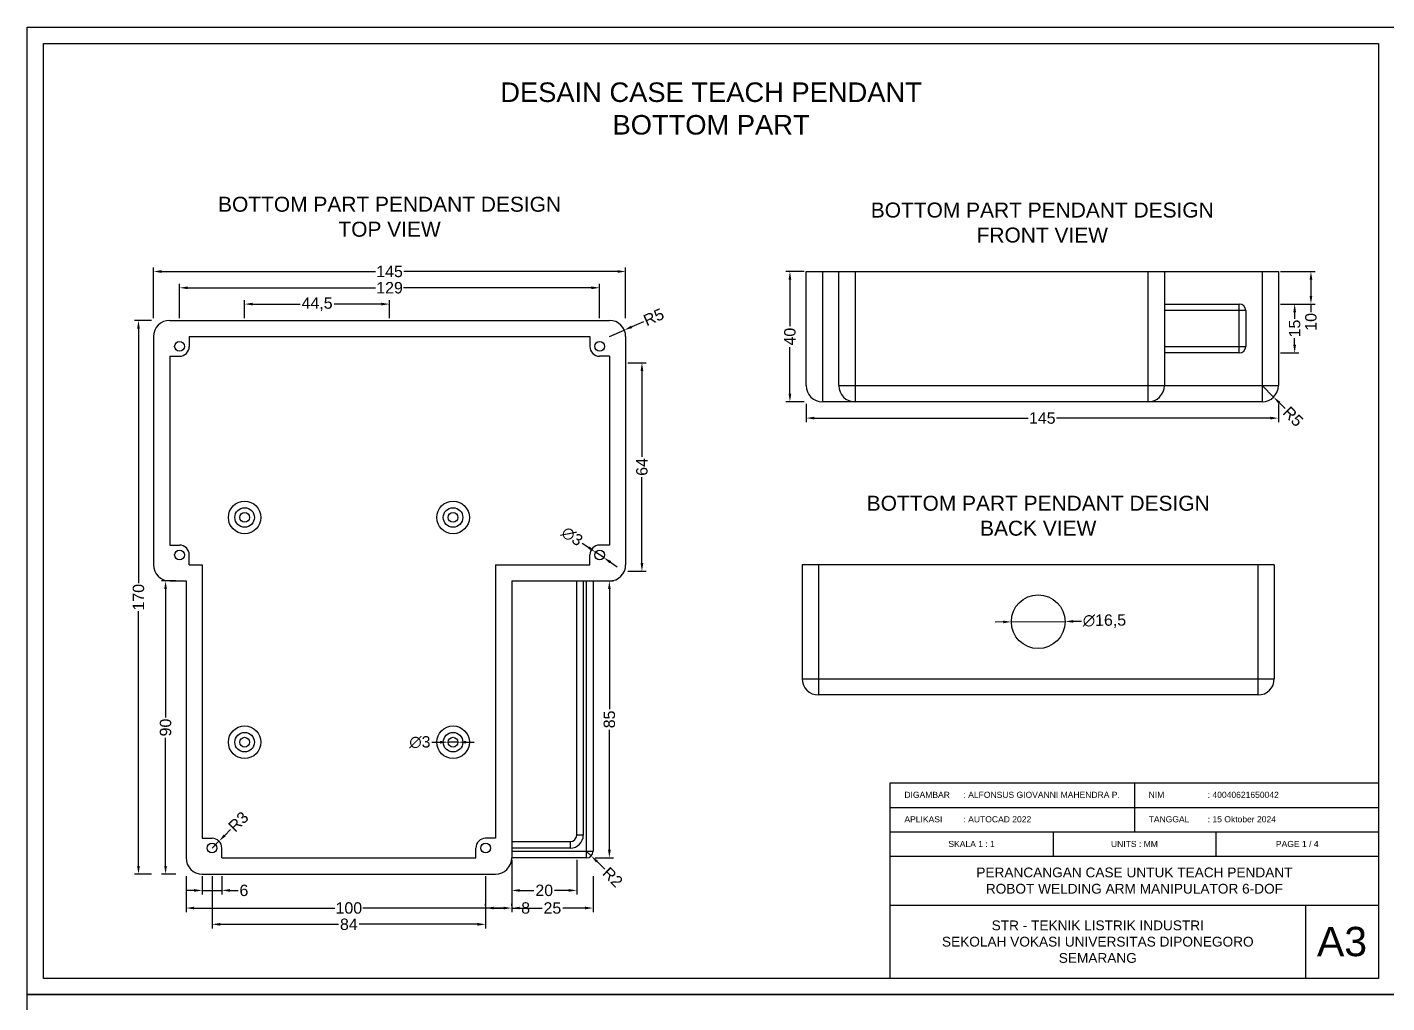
# Model space of a CAD drawing. Header units: millimetres. Extents: x 28 to 868, y 29 to 623.
# Drawn here: x 28.1 to 445.6, y 323.6 to 623.1 of the extents above; entities that cross this region are included whole.
import ezdxf

# ---------------------------------------------------------------- set-up
doc = ezdxf.new("R2010")
doc.units = ezdxf.units.MM
doc.layers.add('Text', color=7, linetype='Continuous')
doc.styles.get("Standard").update_dxf_attribs({"font": 'arial.ttf'})
doc.dimstyles.new('ISO-25', dxfattribs={"dimtxt": 3.5, "dimasz": 2.5, "dimexe": 1.25, "dimexo": 0.625, "dimtad": 0, "dimtxsty": 'Standard', "dimcen": 2.5, "dimadec": 0, "dimazin": 0, "dimtfac": 1, "dimtmove": 0, "dimatfit": 3, "dimfxl": 1, "dimarcsym": 0})

# ---------------------------------------------------------------- blocks, each defined once
blk = doc.blocks.new('*D1')
at = {"color": 0, "lineweight": -2, "transparency": 16777216}
for p, q in [((76.87, 362.45), (76.87, 351.41)), ((176.87, 362.45), (176.87, 351.41)), ((79.37, 352.66), (122.55, 352.66)), ((174.37, 352.66), (131.19, 352.66))]:
    blk.add_line(p, q, dxfattribs=at)
at = {"color": 0, "transparency": 16777216}
for points in [[(79.37, 353.08), (79.37, 352.25), (76.87, 352.66)], [(174.37, 353.08), (174.37, 352.25), (176.87, 352.66)]]:
    blk.add_solid(points, dxfattribs=at)
at = {"layer": 'Defpoints', "color": 0, "transparency": 16777216}
for p in [(76.87, 363.07), (176.87, 363.07), (176.87, 352.66)]:
    blk.add_point(p, dxfattribs=at)
at = {"color": 0, "transparency": 16777216, "insert": (126.87, 352.66), "char_height": 3.5, "attachment_point": 5}
blk.add_mtext('100', dxfattribs=at)
blk = doc.blocks.new('*D2')
at = {"color": 0, "lineweight": -2, "transparency": 16777216}
for p, q in [((66.25, 533.07), (61.02, 533.07)), ((62.27, 530.57), (62.27, 452.39)), ((62.27, 365.57), (62.27, 443.75)), ((66.25, 363.07), (61.02, 363.07))]:
    blk.add_line(p, q, dxfattribs=at)
at = {"color": 0, "transparency": 16777216}
for points in [[(61.85, 530.57), (62.68, 530.57), (62.27, 533.07)], [(61.85, 365.57), (62.68, 365.57), (62.27, 363.07)]]:
    blk.add_solid(points, dxfattribs=at)
at = {"layer": 'Defpoints', "color": 0, "transparency": 16777216}
for p in [(66.87, 533.07), (62.27, 363.07), (66.87, 363.07)]:
    blk.add_point(p, dxfattribs=at)
at = {"color": 0, "transparency": 16777216, "insert": (62.27, 448.07), "char_height": 3.5, "attachment_point": 5, "rotation": 90}
blk.add_mtext('170', dxfattribs=at)
blk = doc.blocks.new('*D3')
at = {"color": 0, "lineweight": -2, "transparency": 16777216}
for p, q in [((84.87, 362.45), (84.87, 346.41)), ((168.87, 362.45), (168.87, 346.41)), ((87.37, 347.66), (123.74, 347.66)), ((166.37, 347.66), (130, 347.66))]:
    blk.add_line(p, q, dxfattribs=at)
at = {"color": 0, "transparency": 16777216}
for points in [[(87.37, 348.08), (87.37, 347.25), (84.87, 347.66)], [(166.37, 348.08), (166.37, 347.25), (168.87, 347.66)]]:
    blk.add_solid(points, dxfattribs=at)
at = {"layer": 'Defpoints', "color": 0, "transparency": 16777216}
for p in [(84.87, 363.07), (168.87, 363.07), (168.87, 347.66)]:
    blk.add_point(p, dxfattribs=at)
at = {"color": 0, "transparency": 16777216, "insert": (126.87, 347.66), "char_height": 3.5, "attachment_point": 5}
blk.add_mtext('84', dxfattribs=at)
blk = doc.blocks.new('*D4')
at = {"color": 0, "lineweight": -2, "transparency": 16777216}
for p, q in [((66.87, 533.7), (66.87, 549.32)), ((69.37, 548.07), (135.03, 548.07)), ((209.37, 548.07), (143.71, 548.07)), ((211.87, 533.7), (211.87, 549.32))]:
    blk.add_line(p, q, dxfattribs=at)
at = {"color": 0, "transparency": 16777216}
for points in [[(69.37, 548.49), (69.37, 547.65), (66.87, 548.07)], [(209.37, 548.49), (209.37, 547.65), (211.87, 548.07)]]:
    blk.add_solid(points, dxfattribs=at)
at = {"layer": 'Defpoints', "color": 0, "transparency": 16777216}
for p in [(211.87, 548.07), (66.87, 533.07), (211.87, 533.07)]:
    blk.add_point(p, dxfattribs=at)
at = {"color": 0, "transparency": 16777216, "insert": (139.37, 548.07), "char_height": 3.5, "attachment_point": 5}
blk.add_mtext('145', dxfattribs=at)
blk = doc.blocks.new('*D5')
at = {"color": 0, "lineweight": -2, "transparency": 16777216}
for p, q in [((212.5, 520.07), (218.12, 520.07)), ((216.87, 517.57), (216.87, 491.21)), ((216.87, 458.57), (216.87, 484.94)), ((212.5, 456.07), (218.12, 456.07))]:
    blk.add_line(p, q, dxfattribs=at)
at = {"color": 0, "transparency": 16777216}
for points in [[(216.45, 517.57), (217.29, 517.57), (216.87, 520.07)], [(216.45, 458.57), (217.29, 458.57), (216.87, 456.07)]]:
    blk.add_solid(points, dxfattribs=at)
at = {"layer": 'Defpoints', "color": 0, "transparency": 16777216}
for p in [(211.87, 520.07), (211.87, 456.07), (216.87, 456.07)]:
    blk.add_point(p, dxfattribs=at)
at = {"color": 0, "transparency": 16777216, "insert": (216.87, 488.07), "char_height": 3.5, "attachment_point": 5, "rotation": 90}
blk.add_mtext('64', dxfattribs=at)
blk = doc.blocks.new('*D6')
at = {"color": 0, "lineweight": -2, "transparency": 16777216}
for p, q in [((73.75, 453.07), (69.34, 453.07)), ((70.59, 450.57), (70.59, 411.2)), ((70.59, 365.57), (70.59, 404.95)), ((73.75, 363.07), (69.34, 363.07))]:
    blk.add_line(p, q, dxfattribs=at)
at = {"color": 0, "transparency": 16777216}
for points in [[(70.17, 450.57), (71, 450.57), (70.59, 453.07)], [(70.17, 365.57), (71, 365.57), (70.59, 363.07)]]:
    blk.add_solid(points, dxfattribs=at)
at = {"layer": 'Defpoints', "color": 0, "transparency": 16777216}
for p in [(74.37, 453.07), (70.59, 363.07), (74.37, 363.07)]:
    blk.add_point(p, dxfattribs=at)
at = {"color": 0, "transparency": 16777216, "insert": (70.59, 408.07), "char_height": 3.5, "attachment_point": 5, "rotation": 90}
blk.add_mtext('90', dxfattribs=at)
blk = doc.blocks.new('*D7')
at = {"color": 0, "lineweight": -2, "transparency": 16777216}
for p, q in [((176.87, 362.43), (176.87, 351.41)), ((201.87, 362.43), (201.87, 351.41)), ((179.37, 352.66), (186.2, 352.66)), ((199.37, 352.66), (192.55, 352.66))]:
    blk.add_line(p, q, dxfattribs=at)
at = {"color": 0, "transparency": 16777216}
for points in [[(179.37, 353.08), (179.37, 352.25), (176.87, 352.66)], [(199.37, 353.08), (199.37, 352.25), (201.87, 352.66)]]:
    blk.add_solid(points, dxfattribs=at)
at = {"layer": 'Defpoints', "color": 0, "transparency": 16777216}
for p in [(176.87, 363.05), (201.87, 363.05), (201.87, 352.66)]:
    blk.add_point(p, dxfattribs=at)
at = {"color": 0, "transparency": 16777216, "insert": (189.37, 352.66), "char_height": 3.5, "attachment_point": 5}
blk.add_mtext('25', dxfattribs=at)
blk = doc.blocks.new('*D8')
at = {"color": 0, "lineweight": -2, "transparency": 16777216}
for p, q in [((152.37, 403.57), (154.87, 403.57)), ((160.37, 403.57), (157.37, 403.57)), ((162.87, 403.57), (165.37, 403.57))]:
    blk.add_line(p, q, dxfattribs=at)
at = {"color": 0, "transparency": 16777216}
for points in [[(154.87, 403.99), (154.87, 403.15), (157.37, 403.57)], [(162.87, 403.99), (162.87, 403.15), (160.37, 403.57)]]:
    blk.add_solid(points, dxfattribs=at)
at = {"layer": 'Defpoints', "color": 0, "transparency": 16777216}
for p in [(157.37, 403.57), (160.37, 403.57)]:
    blk.add_point(p, dxfattribs=at)
at = {"color": 0, "transparency": 16777216, "insert": (148.69, 403.57), "char_height": 3.5, "attachment_point": 5}
blk.add_mtext('∅3', dxfattribs=at)
blk = doc.blocks.new('*D9')
at = {"color": 0, "lineweight": -2, "transparency": 16777216}
for p, q in [((198.48, 464.7), (200.55, 463.31)), ((205.12, 460.23), (202.63, 461.91)), ((207.19, 458.84), (209.26, 457.44))]:
    blk.add_line(p, q, dxfattribs=at)
at = {"color": 0, "transparency": 16777216}
for points in [[(200.79, 463.65), (200.32, 462.96), (202.63, 461.91)], [(207.42, 459.18), (206.96, 458.49), (205.12, 460.23)]]:
    blk.add_solid(points, dxfattribs=at)
at = {"layer": 'Defpoints', "color": 0, "transparency": 16777216}
for p in [(202.63, 461.91), (205.12, 460.23)]:
    blk.add_point(p, dxfattribs=at)
at = {"color": 0, "transparency": 16777216, "insert": (195.43, 466.76), "char_height": 3.5, "attachment_point": 5, "rotation": 326.0399}
blk.add_mtext('∅3', dxfattribs=at)
blk = doc.blocks.new('*D10')
at = {"color": 0, "lineweight": -2, "transparency": 16777216}
for p, q in [((217.32, 532.67), (213.74, 531.09)), ((206.87, 528.07), (211.45, 530.08))]:
    blk.add_line(p, q, dxfattribs=at)
at = {"color": 0, "transparency": 16777216}
blk.add_solid([(213.57, 531.47), (213.9, 530.71), (211.45, 530.08)], dxfattribs=at)
at = {"layer": 'Defpoints', "color": 0, "transparency": 16777216}
for p in [(206.87, 528.07), (211.45, 530.08)]:
    blk.add_point(p, dxfattribs=at)
at = {"color": 0, "transparency": 16777216, "insert": (220.48, 534.06), "char_height": 3.5, "attachment_point": 5, "rotation": 23.7496}
blk.add_mtext('R5', dxfattribs=at)
blk = doc.blocks.new('*D11')
at = {"color": 0, "lineweight": -2, "transparency": 16777216}
for p, q in [((176.87, 367.45), (176.87, 356.82)), ((196.87, 367.45), (196.87, 356.82)), ((179.37, 358.07), (183.72, 358.07)), ((194.37, 358.07), (190.03, 358.07))]:
    blk.add_line(p, q, dxfattribs=at)
at = {"color": 0, "transparency": 16777216}
for points in [[(179.37, 358.49), (179.37, 357.65), (176.87, 358.07)], [(194.37, 358.49), (194.37, 357.65), (196.87, 358.07)]]:
    blk.add_solid(points, dxfattribs=at)
at = {"layer": 'Defpoints', "color": 0, "transparency": 16777216}
for p in [(176.87, 368.07), (196.87, 368.07), (196.87, 358.07)]:
    blk.add_point(p, dxfattribs=at)
at = {"color": 0, "transparency": 16777216, "insert": (186.87, 358.07), "char_height": 3.5, "attachment_point": 5}
blk.add_mtext('20', dxfattribs=at)
blk = doc.blocks.new('*D12')
at = {"color": 0, "lineweight": -2, "transparency": 16777216}
for p, q in [((168.87, 353.29), (168.87, 353.91)), ((171.37, 352.66), (174.37, 352.66)), ((176.87, 353.29), (176.87, 353.91)), ((176.87, 352.66), (179.37, 352.66))]:
    blk.add_line(p, q, dxfattribs=at)
at = {"color": 0, "transparency": 16777216}
for points in [[(171.37, 353.08), (171.37, 352.25), (168.87, 352.66)], [(174.37, 353.08), (174.37, 352.25), (176.87, 352.66)]]:
    blk.add_solid(points, dxfattribs=at)
at = {"layer": 'Defpoints', "color": 0, "transparency": 16777216}
for p in [(168.87, 352.66), (176.87, 352.66), (176.87, 352.66)]:
    blk.add_point(p, dxfattribs=at)
at = {"color": 0, "transparency": 16777216, "insert": (181.15, 352.66), "char_height": 3.5, "attachment_point": 5}
blk.add_mtext('8', dxfattribs=at)
blk = doc.blocks.new('*D13')
at = {"color": 0, "lineweight": -2, "transparency": 16777216}
for p, q in [((74.87, 533.7), (74.87, 544.32)), ((77.37, 543.07), (135.04, 543.07)), ((201.37, 543.07), (143.7, 543.07)), ((203.87, 533.7), (203.87, 544.32))]:
    blk.add_line(p, q, dxfattribs=at)
at = {"color": 0, "transparency": 16777216}
for points in [[(77.37, 543.49), (77.37, 542.65), (74.87, 543.07)], [(201.37, 543.49), (201.37, 542.65), (203.87, 543.07)]]:
    blk.add_solid(points, dxfattribs=at)
at = {"layer": 'Defpoints', "color": 0, "transparency": 16777216}
for p in [(203.87, 543.07), (74.87, 533.07), (203.87, 533.07)]:
    blk.add_point(p, dxfattribs=at)
at = {"color": 0, "transparency": 16777216, "insert": (139.37, 543.07), "char_height": 3.5, "attachment_point": 5}
blk.add_mtext('129', dxfattribs=at)
blk = doc.blocks.new('*D14')
at = {"color": 0, "lineweight": -2, "transparency": 16777216}
for p, q in [((94.87, 533.7), (94.87, 539.32)), ((139.37, 533.7), (139.37, 539.32)), ((97.37, 538.07), (111.87, 538.07)), ((136.87, 538.07), (122.38, 538.07))]:
    blk.add_line(p, q, dxfattribs=at)
at = {"color": 0, "transparency": 16777216}
for points in [[(97.37, 538.49), (97.37, 537.65), (94.87, 538.07)], [(136.87, 538.49), (136.87, 537.65), (139.37, 538.07)]]:
    blk.add_solid(points, dxfattribs=at)
at = {"layer": 'Defpoints', "color": 0, "transparency": 16777216}
for p in [(139.37, 538.07), (94.87, 533.07), (139.37, 533.07)]:
    blk.add_point(p, dxfattribs=at)
at = {"color": 0, "transparency": 16777216, "insert": (117.12, 538.07), "char_height": 3.5, "attachment_point": 5}
blk.add_mtext('44,5', dxfattribs=at)
blk = doc.blocks.new('*D15')
at = {"color": 0, "lineweight": -2, "transparency": 16777216}
for p, q in [((266.68, 548.07), (261.05, 548.07)), ((262.3, 545.57), (262.3, 531.27)), ((262.3, 510.57), (262.3, 524.87)), ((266.68, 508.07), (261.05, 508.07))]:
    blk.add_line(p, q, dxfattribs=at)
at = {"color": 0, "transparency": 16777216}
for points in [[(261.89, 545.57), (262.72, 545.57), (262.3, 548.07)], [(261.89, 510.57), (262.72, 510.57), (262.3, 508.07)]]:
    blk.add_solid(points, dxfattribs=at)
at = {"layer": 'Defpoints', "color": 0, "transparency": 16777216}
for p in [(267.3, 548.07), (262.3, 508.07), (267.3, 508.07)]:
    blk.add_point(p, dxfattribs=at)
at = {"color": 0, "transparency": 16777216, "insert": (262.3, 528.07), "char_height": 3.5, "attachment_point": 5, "rotation": 90}
blk.add_mtext('40', dxfattribs=at)
blk = doc.blocks.new('*D16')
at = {"color": 0, "lineweight": -2, "transparency": 16777216}
for p, q in [((267.3, 507.45), (267.3, 501.82)), ((412.3, 507.45), (412.3, 501.82)), ((269.8, 503.07), (335.46, 503.07)), ((409.8, 503.07), (344.14, 503.07))]:
    blk.add_line(p, q, dxfattribs=at)
at = {"color": 0, "transparency": 16777216}
for points in [[(269.8, 503.49), (269.8, 502.65), (267.3, 503.07)], [(409.8, 503.49), (409.8, 502.65), (412.3, 503.07)]]:
    blk.add_solid(points, dxfattribs=at)
at = {"layer": 'Defpoints', "color": 0, "transparency": 16777216}
for p in [(267.3, 508.07), (412.3, 508.07), (412.3, 503.07)]:
    blk.add_point(p, dxfattribs=at)
at = {"color": 0, "transparency": 16777216, "insert": (339.8, 503.07), "char_height": 3.5, "attachment_point": 5}
blk.add_mtext('145', dxfattribs=at)
blk = doc.blocks.new('*D17')
at = {"color": 0, "lineweight": -2, "transparency": 16777216}
for p, q in [((412.93, 538.07), (418.55, 538.07)), ((417.3, 535.57), (417.3, 533.55)), ((417.3, 525.57), (417.3, 527.59)), ((412.93, 523.07), (418.55, 523.07))]:
    blk.add_line(p, q, dxfattribs=at)
at = {"color": 0, "transparency": 16777216}
for points in [[(416.89, 535.57), (417.72, 535.57), (417.3, 538.07)], [(416.89, 525.57), (417.72, 525.57), (417.3, 523.07)]]:
    blk.add_solid(points, dxfattribs=at)
at = {"layer": 'Defpoints', "color": 0, "transparency": 16777216}
for p in [(412.3, 538.07), (412.3, 523.07), (417.3, 523.07)]:
    blk.add_point(p, dxfattribs=at)
at = {"color": 0, "transparency": 16777216, "insert": (417.3, 530.57), "char_height": 3.5, "attachment_point": 5, "rotation": 90}
blk.add_mtext('15', dxfattribs=at)
blk = doc.blocks.new('*D18')
at = {"color": 0, "lineweight": -2, "transparency": 16777216}
for p, q in [((407.3, 513.07), (410.84, 509.54)), ((414.37, 506), (412.61, 507.77))]:
    blk.add_line(p, q, dxfattribs=at)
at = {"color": 0, "transparency": 16777216}
blk.add_solid([(412.9, 508.06), (412.31, 507.47), (410.84, 509.54)], dxfattribs=at)
at = {"layer": 'Defpoints', "color": 0, "transparency": 16777216}
for p in [(407.3, 513.07), (410.84, 509.54)]:
    blk.add_point(p, dxfattribs=at)
at = {"color": 0, "transparency": 16777216, "insert": (416.82, 503.55), "char_height": 3.5, "attachment_point": 5, "rotation": 315}
blk.add_mtext('R5', dxfattribs=at)
blk = doc.blocks.new('*D19')
at = {"color": 0, "lineweight": -2, "transparency": 16777216}
for p, q in [((412.93, 548.07), (423.55, 548.07)), ((422.3, 545.57), (422.3, 540.57)), ((412.93, 538.07), (423.55, 538.07)), ((422.3, 538.07), (422.3, 535.57))]:
    blk.add_line(p, q, dxfattribs=at)
at = {"color": 0, "transparency": 16777216}
for points in [[(421.89, 545.57), (422.72, 545.57), (422.3, 548.07)], [(421.89, 540.57), (422.72, 540.57), (422.3, 538.07)]]:
    blk.add_solid(points, dxfattribs=at)
at = {"layer": 'Defpoints', "color": 0, "transparency": 16777216}
for p in [(412.3, 548.07), (412.3, 538.07), (422.3, 538.07)]:
    blk.add_point(p, dxfattribs=at)
at = {"color": 0, "transparency": 16777216, "insert": (422.3, 532.61), "char_height": 3.5, "attachment_point": 5, "rotation": 90}
blk.add_mtext('10', dxfattribs=at)
blk = doc.blocks.new('*D20')
at = {"color": 0, "lineweight": -2, "transparency": 16777216}
for p, q in [((327.8, 440.49), (325.3, 440.47)), ((330.3, 440.51), (346.8, 440.63)), ((351.8, 440.67), (349.3, 440.65))]:
    blk.add_line(p, q, dxfattribs=at)
at = {"color": 0, "transparency": 16777216}
for points in [[(327.8, 440.91), (327.81, 440.07), (330.3, 440.51)], [(349.3, 441.07), (349.31, 440.24), (346.8, 440.63)]]:
    blk.add_solid(points, dxfattribs=at)
at = {"layer": 'Defpoints', "color": 0, "transparency": 16777216}
for p in [(330.3, 440.51), (346.8, 440.63)]:
    blk.add_point(p, dxfattribs=at)
at = {"color": 0, "transparency": 16777216, "insert": (358.89, 440.73), "char_height": 3.5, "attachment_point": 5, "rotation": 0.4373}
blk.add_mtext('∅16,5', dxfattribs=at)
blk = doc.blocks.new('*D21')
at = {"color": 0, "lineweight": -2, "transparency": 16777216}
for p, q in [((202.5, 453.07), (208.12, 453.07)), ((206.87, 450.57), (206.87, 413.72)), ((206.87, 370.57), (206.87, 407.42)), ((202.5, 368.07), (208.12, 368.07))]:
    blk.add_line(p, q, dxfattribs=at)
at = {"color": 0, "transparency": 16777216}
for points in [[(206.45, 450.57), (207.29, 450.57), (206.87, 453.07)], [(206.45, 370.57), (207.29, 370.57), (206.87, 368.07)]]:
    blk.add_solid(points, dxfattribs=at)
at = {"layer": 'Defpoints', "color": 0, "transparency": 16777216}
for p in [(201.87, 453.07), (201.87, 368.07), (206.87, 368.07)]:
    blk.add_point(p, dxfattribs=at)
at = {"color": 0, "transparency": 16777216, "insert": (206.87, 410.57), "char_height": 3.5, "attachment_point": 5, "rotation": 90}
blk.add_mtext('85', dxfattribs=at)
blk = doc.blocks.new('*D22')
at = {"color": 0, "lineweight": -2, "transparency": 16777216}
for p, q in [((199.87, 370.07), (201.29, 368.67)), ((205.45, 364.55), (203.07, 366.91))]:
    blk.add_line(p, q, dxfattribs=at)
at = {"color": 0, "transparency": 16777216}
blk.add_solid([(203.36, 367.2), (202.78, 366.61), (201.29, 368.67)], dxfattribs=at)
at = {"layer": 'Defpoints', "color": 0, "transparency": 16777216}
for p in [(199.87, 370.07), (201.29, 368.67)]:
    blk.add_point(p, dxfattribs=at)
at = {"color": 0, "transparency": 16777216, "insert": (207.89, 362.14), "char_height": 3.5, "attachment_point": 5, "rotation": 315.3222}
blk.add_mtext('R2', dxfattribs=at)
blk = doc.blocks.new('*D23')
at = {"color": 0, "lineweight": -2, "transparency": 16777216}
for p, q in [((90.53, 376.73), (88.76, 374.96)), ((84.87, 371.07), (86.99, 373.19))]:
    blk.add_line(p, q, dxfattribs=at)
at = {"color": 0, "transparency": 16777216}
blk.add_solid([(88.47, 375.25), (89.05, 374.67), (86.99, 373.19)], dxfattribs=at)
at = {"layer": 'Defpoints', "color": 0, "transparency": 16777216}
for p in [(86.99, 373.19), (84.87, 371.07)]:
    blk.add_point(p, dxfattribs=at)
at = {"color": 0, "transparency": 16777216, "insert": (92.97, 379.17), "char_height": 3.5, "attachment_point": 5, "rotation": 45}
blk.add_mtext('R3', dxfattribs=at)
blk = doc.blocks.new('*D24')
at = {"color": 0, "lineweight": -2, "transparency": 16777216}
for p, q in [((81.87, 362.45), (81.87, 356.82)), ((87.87, 362.45), (87.87, 356.82)), ((79.37, 358.07), (76.87, 358.07)), ((81.87, 358.07), (87.87, 358.07)), ((90.37, 358.07), (92.87, 358.07))]:
    blk.add_line(p, q, dxfattribs=at)
at = {"color": 0, "transparency": 16777216}
for points in [[(79.37, 358.49), (79.37, 357.65), (81.87, 358.07)], [(90.37, 358.49), (90.37, 357.65), (87.87, 358.07)]]:
    blk.add_solid(points, dxfattribs=at)
at = {"layer": 'Defpoints', "color": 0, "transparency": 16777216}
for p in [(81.87, 363.07), (87.87, 363.07), (87.87, 358.07)]:
    blk.add_point(p, dxfattribs=at)
at = {"color": 0, "transparency": 16777216, "insert": (94.65, 358.07), "char_height": 3.5, "attachment_point": 5}
blk.add_mtext('6', dxfattribs=at)

msp = doc.modelspace()

# ---------------------------------------------------------------- linework, layer by layer
at = {"color": 7, "linetype": 'Continuous', "lineweight": 25}
for p, q in [((267.302, 548.071), (412.302, 548.071)), ((267.302, 513.071), (267.302, 548.071)), ((272.302, 548.071), (272.302, 508.071)), ((277.302, 513.071), (277.302, 548.071)), ((282.302, 548.071), (282.302, 508.071)), ((372.302, 508.071), (372.302, 548.071)), ((377.302, 548.071), (377.302, 513.071)), ((407.302, 548.071), (407.302, 508.071)), ((412.302, 548.071), (412.302, 513.071)), ((377.302, 538.071), (400.302, 538.071)), ((402.302, 536.071), (377.302, 536.071)), ((400.302, 523.071), (400.302, 538.071)), ((402.302, 536.071), (402.302, 525.071)), ((71.871, 533.071), (206.871, 533.071)), ((66.871, 528.071), (66.871, 458.071)), ((77.871, 528.071), (200.871, 528.071)), ((77.871, 528.071), (77.871, 525.071)), ((200.871, 528.071), (200.871, 525.071)), ((211.871, 528.071), (211.871, 458.071)), ((71.871, 522.071), (74.871, 522.071)), ((71.871, 522.071), (71.871, 464.071)), ((206.871, 522.071), (203.871, 522.071)), ((206.871, 522.071), (206.871, 464.071)), ((377.302, 525.071), (402.302, 525.071)), ((400.302, 523.071), (377.302, 523.071)), ((277.302, 513.071), (412.302, 513.071)), ((407.302, 508.071), (272.302, 508.071)), ((71.871, 464.071), (74.871, 464.071)), ((206.871, 464.071), (203.871, 464.071)), ((77.871, 458.071), (77.871, 461.071)), ((200.871, 458.071), (200.871, 461.071)), ((77.871, 458.071), (81.871, 458.071)), ((81.871, 458.071), (81.871, 374.071)), ((171.871, 458.071), (171.871, 374.071)), ((171.871, 458.071), (200.871, 458.071)), ((411.052, 458.071), (266.052, 458.071)), ((266.052, 458.071), (266.052, 423.071)), ((271.052, 458.071), (271.052, 418.071)), ((406.052, 418.071), (406.052, 458.071)), ((411.052, 458.071), (411.052, 423.071)), ((71.871, 453.071), (76.871, 453.071)), ((76.871, 453.071), (76.871, 368.071)), ((176.871, 453.071), (206.871, 453.071)), ((176.871, 453.071), (176.871, 368.071)), ((196.871, 375.071), (196.871, 453.071)), ((198.871, 453.071), (198.871, 375.071)), ((199.871, 368.071), (199.871, 453.071)), ((201.871, 453.071), (201.871, 370.071)), ((266.052, 423.071), (411.052, 423.071)), ((406.052, 418.071), (271.052, 418.071)), ((81.871, 374.071), (84.871, 374.071)), ((171.871, 374.071), (168.871, 374.071)), ((176.871, 373.071), (194.871, 373.071)), ((194.871, 373.071), (194.871, 371.071)), ((198.871, 375.071), (196.871, 375.071)), ((87.871, 368.071), (87.871, 371.071)), ((87.871, 368.071), (165.871, 368.071)), ((165.871, 368.071), (165.871, 371.071)), ((194.871, 371.071), (176.871, 371.071)), ((176.871, 370.071), (201.871, 370.071)), ((199.871, 368.071), (176.871, 368.071)), ((81.871, 363.071), (171.871, 363.071))]:
    msp.add_line(p, q, dxfattribs=at)
at = {"linetype": 'ByBlock'}
for p, q in [((293.097, 391.071), (443.097, 391.071)), ((293.097, 331.071), (293.097, 391.071)), ((293.097, 383.571), (443.097, 383.571)), ((293.097, 376.071), (443.097, 376.071)), ((293.097, 368.571), (443.097, 368.571)), ((293.097, 353.571), (443.097, 353.571)), ((420.597, 353.571), (420.597, 331.071)), ((443.097, 331.071), (293.097, 331.071))]:
    msp.add_line(p, q, dxfattribs=at)
for p, q in [((368.097, 391.071), (368.097, 383.571)), ((368.097, 383.571), (368.097, 376.071)), ((343.097, 376.071), (343.097, 368.571)), ((393.097, 376.071), (393.097, 368.571))]:
    msp.add_line(p, q)
for points in [[(28.097, 623.071), (448.097, 623.071), (448.097, 326.071), (28.097, 326.071)], [(33.097, 618.071), (443.097, 618.071), (443.097, 331.071), (33.097, 331.071)], [(28.097, 326.071), (448.097, 326.071), (448.097, 29.071), (28.097, 29.071)]]:
    msp.add_lwpolyline(points, close=True)
at = {"color": 7, "linetype": 'Continuous', "lineweight": 25}
for centre, radius in [((74.871, 525.071), 1.5), ((203.871, 525.071), 1.5), ((94.871, 472.571), 5), ((158.871, 472.571), 5), ((94.871, 472.571), 3), ((94.871, 472.571), 1.5), ((158.871, 472.571), 3), ((158.871, 472.571), 1.5), ((74.871, 461.071), 1.5), ((203.871, 461.071), 1.5), ((338.552, 440.571), 8.25), ((94.871, 403.571), 5), ((94.871, 403.571), 3), ((94.871, 403.571), 1.5), ((158.871, 403.571), 5), ((158.871, 403.571), 3), ((158.871, 403.571), 1.5), ((84.871, 371.071), 1.5), ((168.871, 371.071), 1.5)]:
    msp.add_circle(centre, radius, dxfattribs=at)
for centre, radius, start, end in [((400.302, 536.071), 2, 0, 90), ((71.871, 528.071), 5, 90, 180), ((206.871, 528.071), 5, 0, 90), ((74.871, 525.071), 3, 270, 0), ((203.871, 525.071), 3, 180, 270), ((400.302, 525.071), 2, 270, 0), ((272.302, 513.071), 5, 180, 270), ((282.302, 513.071), 5, 180, 270), ((372.302, 513.071), 5, 270, 0), ((407.302, 513.071), 5, 270, 0), ((74.871, 461.071), 3, 0, 90), ((203.871, 461.071), 3, 90, 180), ((71.871, 458.071), 5, 180, 270), ((206.871, 458.071), 5, 270, 0), ((271.052, 423.071), 5, 180, 270), ((406.052, 423.071), 5, 270, 0), ((84.871, 371.071), 3, 0, 90), ((168.871, 371.071), 3, 90, 180), ((194.871, 375.071), 4, 270, 0), ((194.871, 375.071), 2, 270, 0), ((81.871, 368.071), 5, 180, 270), ((171.871, 368.071), 5, 270, 0), ((199.871, 370.071), 2, 270, 0)]:
    msp.add_arc(centre, radius, start, end, dxfattribs=at)

# ---------------------------------------------------------------- texts
at = {"linetype": 'ByBlock'}
for s, width, heights, insert, char_height, attachment_point in [('      DIGAMBAR^I: ALFONSUS GIOVANNI MAHENDRA P.', 75, [7.5], (293.097, 387.408), 1.875, 4), ('      NIM^I^I: 40040621650042', 75, [7.5], (368.097, 387.408), 1.875, 4), ('      APLIKASI^I: AUTOCAD 2022', 75, [7.5], (293.097, 379.908), 1.875, 4), ('      TANGGAL^I: 15 Oktober 2024', 75, [7.5], (368.097, 379.908), 1.875, 4), ('SKALA 1 : 1', 15.62297, [0], (318.097, 372.321), 1.875, 5), ('UNITS : MM', 15.62297, [0], (368.097, 372.321), 1.875, 5), ('PAGE 1 / 4', 15.62297, [0], (418.097, 372.321), 1.875, 5), ('PERANCANGAN CASE UNTUK TEACH PENDANT\\PROBOT WELDING ARM MANIPULATOR 6-DOF', 150, [0], (368.097, 361.071), 3, 5), ('STR - TEKNIK LISTRIK INDUSTRI\\PSEKOLAH VOKASI UNIVERSITAS DIPONEGORO\\PSEMARANG', 127.5, [0], (356.847, 342.321), 3, 5), ('A3', 22.5, [0], (431.847, 342.321), 9, 5)]:
    msp.add_mtext_dynamic_manual_height_columns(s, width=width, gutter_width=9.375, heights=heights, dxfattribs=dict(at, insert=insert, char_height=char_height, attachment_point=attachment_point))
at = {"layer": 'Text', "attachment_point": 5}
for s, width, heights, insert, char_height in [('\\pxqc;DESAIN CASE TEACH PENDANT\\PBOTTOM PART', 128.86568, [18.465], (238.097, 598.071), 6), ('\\pxqc;BOTTOM PART PENDANT DESIGN\\PTOP VIEW', 105.75176, [20.253], (139.371, 564.858), 4.6), ('\\pxqc;BOTTOM PART PENDANT DESIGN\\PFRONT VIEW', 105.75176, [12.541], (339.802, 563.071), 4.6), ('\\pxqc;BOTTOM PART PENDANT DESIGN\\PBACK VIEW', 105.75777, [13.169], (338.552, 473.071), 4.6)]:
    msp.add_mtext_dynamic_manual_height_columns(s, width=width, gutter_width=1.875, heights=heights, dxfattribs=dict(at, insert=insert, char_height=char_height))

# ---------------------------------------------------------------- dimensions: what is measured, and where the dimension line sits
for base, p1, p2, picture, middle in [((211.871, 548.071), (66.871, 533.071), (211.871, 533.071), '*D4', (139.371, 548.071)), ((203.871, 543.071), (74.871, 533.071), (203.871, 533.071), '*D13', (139.371, 543.071)), ((412.302, 503.071), (267.302, 508.071), (412.302, 508.071), '*D16', (339.802, 503.071)), ((176.871, 352.662), (76.871, 363.071), (176.871, 363.071), '*D1', (126.871, 352.662)), ((87.871, 358.071), (81.871, 363.071), (87.871, 363.071), '*D24', (94.652, 358.071)), ((168.871, 347.662), (84.871, 363.071), (168.871, 363.071), '*D3', (126.871, 347.662))]:
    dim = msp.add_linear_dim(base=base, p1=p1, p2=p2, dimstyle='ISO-25')
    dim.commit()
    dim.dimension.update_dxf_attribs({"geometry": picture, "text_midpoint": middle, "dimtype": 160})
for base, p1, p2, picture, middle in [((262.302, 508.071), (267.302, 548.071), (267.302, 508.071), '*D15', (262.302, 528.071)), ((422.302, 538.071), (412.302, 548.071), (412.302, 538.071), '*D19', (422.302, 532.61)), ((417.302, 523.071), (412.302, 538.071), (412.302, 523.071), '*D17', (417.302, 530.571)), ((206.871, 368.071), (201.871, 453.071), (201.871, 368.071), '*D21', (206.871, 410.571))]:
    dim = msp.add_linear_dim(base=base, p1=p1, p2=p2, angle=90, dimstyle='ISO-25')
    dim.commit()
    dim.dimension.update_dxf_attribs({"geometry": picture, "text_midpoint": middle, "dimtype": 160})
for base, p1, p2, picture, middle in [((139.371, 538.071), (94.871, 533.071), (139.371, 533.071), '*D14', (117.121, 538.071)), ((196.871, 358.071), (176.871, 368.071), (196.871, 368.071), '*D11', (186.871, 358.071)), ((201.871, 352.662), (176.871, 363.055), (201.871, 363.055), '*D7', (189.371, 352.662)), ((176.871, 352.662), (168.871, 352.662), (176.871, 352.662), '*D12', (181.149, 352.662))]:
    dim = msp.add_linear_dim(base=base, p1=p1, p2=p2, dimstyle='ISO-25')
    dim.commit()
    dim.dimension.update_dxf_attribs({"geometry": picture, "text_midpoint": middle})
for center, mpoint, picture, middle in [((206.871, 528.071), (211.448, 530.085), '*D10', (220.484, 534.061)), ((199.871, 370.071), (201.293, 368.665), '*D22', (207.89, 362.142))]:
    dim = msp.add_radius_dim(center=center, mpoint=mpoint, dimstyle='ISO-25')
    dim.commit()
    dim.dimension.update_dxf_attribs({"geometry": picture, "text_midpoint": middle, "dimtype": 164})
for base, p1, p2, picture, middle in [((62.267, 363.071), (66.871, 533.071), (66.871, 363.071), '*D2', (62.267, 448.071)), ((216.871, 456.071), (211.871, 520.071), (211.871, 456.071), '*D5', (216.871, 488.071)), ((70.587, 363.071), (74.371, 453.071), (74.371, 363.071), '*D6', (70.587, 408.071))]:
    dim = msp.add_linear_dim(base=base, p1=p1, p2=p2, angle=90, dimstyle='ISO-25')
    dim.commit()
    dim.dimension.update_dxf_attribs({"geometry": picture, "text_midpoint": middle})
for center, mpoint, picture, middle in [((407.302, 513.071), (410.838, 509.536), '*D18', (416.82, 503.554)), ((84.871, 371.071), (86.992, 373.193), '*D23', (92.965, 379.165))]:
    dim = msp.add_radius_dim(center=center, mpoint=mpoint, dimstyle='ISO-25')
    dim.commit()
    dim.dimension.update_dxf_attribs({"geometry": picture, "text_midpoint": middle})
for p1, p2, picture, middle in [((205.115, 460.233), (202.627, 461.909), '*D9', (195.431, 466.756)), ((330.303, 440.508), (346.802, 440.634), '*D20', (358.89, 440.726)), ((160.371, 403.571), (157.371, 403.571), '*D8', (148.695, 403.571))]:
    dim = msp.add_diameter_dim_2p(p1=p1, p2=p2, dimstyle='ISO-25')
    dim.commit()
    dim.dimension.update_dxf_attribs({"geometry": picture, "text_midpoint": middle})

doc.saveas('drawing.dxf')
